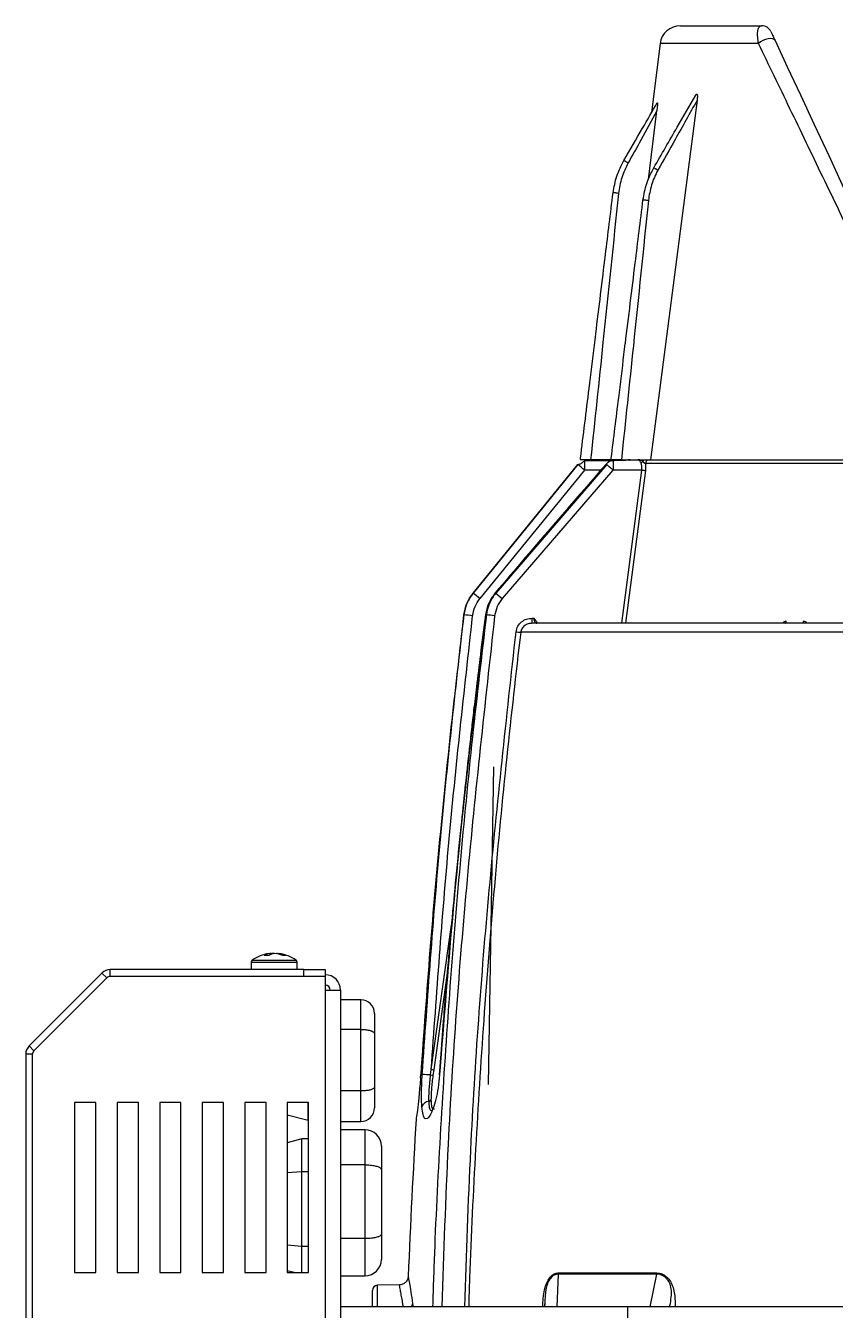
# Model space of a CAD drawing. Extents: x 7 to 135, y 1 to 99.
# Drawn here: x 51.46 to 56.22, y 91.27 to 98.81 of the extents above; entities that cross this region are included whole.
import ezdxf

# ---------------------------------------------------------------- set-up
doc = ezdxf.new("R2010")
doc.units = 0
doc.header["$MEASUREMENT"] = 0
doc.layers.add('OBJECT', color=7, linetype='CONTINUOUS')

msp = doc.modelspace()

# ---------------------------------------------------------------- linework, layer by layer
at = {"layer": 'OBJECT'}
for p, q in [((55.3056, 98.8137), (55.7831, 98.8137)), ((55.1865, 98.7083), (55.1369, 98.304)), ((55.7653, 98.7083), (55.1865, 98.7083)), ((55.4039, 98.3757), (55.1302, 96.2637)), ((55.1185, 97.9105), (55.1674, 98.3127)), ((54.0874, 95.4803), (54.7032, 96.2353)), ((54.7033, 96.2353), (54.088, 95.4803)), ((54.87, 96.2353), (54.2184, 95.4803)), ((54.8728, 96.2354), (54.2209, 95.4803)), ((54.8827, 96.2575), (54.7426, 96.2551)), ((54.8951, 96.2637), (54.7781, 96.2637)), ((54.8903, 96.2593), (54.8819, 96.2575)), ((54.9089, 96.2626), (54.8901, 96.2592)), ((55.0632, 96.2607), (54.9067, 96.2579)), ((54.929, 96.2633), (54.952, 96.2633)), ((54.9589, 96.2637), (55.1302, 96.2637)), ((55.085, 96.2523), (55.1003, 96.2413)), ((56.9862, 96.2413), (55.1003, 96.2413)), ((55.1302, 96.2637), (57.0057, 96.2637)), ((54.7428, 96.2032), (54.1277, 95.4481)), ((54.9097, 96.2032), (54.2588, 95.448)), ((54.8391, 96.2032), (54.7428, 96.2032)), ((54.9097, 96.2032), (54.9096, 96.2033)), ((55.0783, 96.2033), (54.9097, 96.2032)), ((54.9614, 95.3033), (55.0783, 96.2033)), ((55.1002, 96.2006), (54.9839, 95.3033)), ((54.0874, 95.4803), (54.088, 95.4803)), ((54.2209, 95.4803), (54.2184, 95.4803)), ((54.2209, 95.4803), (54.2588, 95.448)), ((54.0332, 95.3525), (54.034, 95.3525)), ((54.1655, 95.3525), (54.1625, 95.3525)), ((54.4352, 95.3329), (54.4443, 95.3329)), ((56.997, 95.2503), (54.3673, 95.2503)), ((54.1774, 92.593), (54.21, 94.4601)), ((53.842, 92.6817), (53.9602, 93.5309)), ((52.8927, 93.3638), (52.8939, 93.3549)), ((52.8982, 93.3638), (52.8928, 93.3632)), ((52.8983, 93.3634), (52.8982, 93.3638)), ((52.9184, 93.3631), (52.9146, 93.3638)), ((52.9146, 93.3624), (52.9146, 93.3638)), ((52.9347, 93.3638), (52.9346, 93.3619)), ((52.9382, 93.3612), (52.9385, 93.3638)), ((52.9385, 93.3638), (52.944, 93.3632)), ((52.944, 93.3638), (52.9435, 93.36)), ((52.7834, 93.3117), (52.7834, 93.2683)), ((52.7834, 93.3117), (52.8379, 93.3117)), ((52.7896, 93.3239), (52.8416, 93.3239)), ((52.8379, 93.3117), (53.0534, 93.3117)), ((52.8416, 93.3239), (53.0471, 93.3239)), ((53.0534, 93.2683), (53.0534, 93.3117)), ((53.9456, 93.3202), (53.8564, 92.6799)), ((51.9063, 93.2478), (51.4789, 92.8204)), ((51.5071, 92.7921), (51.9346, 93.2195)), ((51.9346, 93.2195), (51.9063, 93.2478)), ((51.9558, 93.2283), (51.9558, 93.2683)), ((53.0934, 93.2683), (51.9558, 93.2683)), ((53.0934, 93.2283), (51.9558, 93.2283)), ((53.0934, 93.2283), (53.0934, 93.2683)), ((53.0934, 93.2683), (53.2184, 93.2683)), ((53.2184, 93.2283), (53.0934, 93.2283)), ((53.2184, 93.2683), (53.2184, 93.2283)), ((53.2184, 93.2383), (53.2184, 93.1483)), ((53.2184, 93.1483), (53.2184, 89.3283)), ((53.2184, 93.1483), (53.3084, 93.1483)), ((53.3084, 93.1483), (53.3084, 89.3283)), ((53.4284, 93.0912), (53.3084, 93.0912)), ((53.4284, 92.917), (53.4284, 93.0912)), ((53.5084, 93.0112), (53.5084, 92.8931)), ((53.4284, 92.917), (53.3084, 92.917)), ((53.4284, 92.5557), (53.4284, 92.917)), ((53.5084, 92.8931), (53.5084, 92.5782)), ((51.4984, 92.7709), (51.4584, 92.7709)), ((51.4584, 92.7709), (51.4584, 89.6657)), ((51.5071, 92.7921), (51.4789, 92.8204)), ((51.4984, 89.6657), (51.4984, 92.7709)), ((53.8978, 92.774), (53.8886, 92.6513)), ((53.8997, 92.7736), (53.8904, 92.6508)), ((53.838, 92.6497), (53.842, 92.6817)), ((53.8564, 92.6799), (53.852, 92.6479)), ((53.7786, 92.6333), (53.7799, 92.652)), ((53.4284, 92.5557), (53.3084, 92.5557)), ((53.4284, 92.3762), (53.4284, 92.5557)), ((53.5084, 92.5782), (53.5084, 92.4562)), ((51.8709, 92.4883), (51.7459, 92.4883)), ((51.7459, 92.4883), (51.7459, 91.4883)), ((51.8709, 91.4883), (51.8709, 92.4883)), ((52.1209, 92.4883), (51.9959, 92.4883)), ((51.9959, 92.4883), (51.9959, 91.4883)), ((52.1209, 91.4883), (52.1209, 92.4883)), ((52.3709, 92.4883), (52.2459, 92.4883)), ((52.2459, 92.4883), (52.2459, 91.4883)), ((52.3709, 91.4883), (52.3709, 92.4883)), ((52.6209, 92.4883), (52.4959, 92.4883)), ((52.4959, 92.4883), (52.4959, 91.4883)), ((52.6209, 91.4883), (52.6209, 92.4883)), ((52.8709, 92.4883), (52.7459, 92.4883)), ((52.7459, 92.4883), (52.7459, 91.4883)), ((52.8709, 91.4883), (52.8709, 92.4883)), ((53.1209, 92.4883), (52.9959, 92.4883)), ((52.9959, 92.4883), (52.9959, 91.4883)), ((53.1184, 92.3835), (53.1184, 92.4883)), ((53.1209, 91.4883), (53.1209, 92.4883)), ((52.9959, 92.4163), (53.1184, 92.3835)), ((53.1184, 92.3835), (53.1209, 92.3835)), ((53.3084, 92.3762), (53.4284, 92.3762)), ((53.4524, 92.3278), (53.3084, 92.3278)), ((53.4524, 92.1219), (53.4524, 92.3278)), ((53.0804, 92.2738), (52.9959, 92.2512)), ((53.1209, 92.2738), (53.0804, 92.2738)), ((53.0804, 92.0825), (53.0804, 92.2738)), ((53.5484, 92.2318), (53.5484, 92.0924)), ((52.9959, 92.0762), (53.0804, 92.0825)), ((53.0804, 91.6443), (53.0804, 92.0825)), ((53.0804, 92.0825), (53.1209, 92.0825)), ((53.4524, 92.1219), (53.3084, 92.1219)), ((53.4524, 91.6884), (53.4524, 92.1219)), ((53.5484, 92.0924), (53.5484, 91.7146)), ((53.5484, 91.7146), (53.5484, 91.5658)), ((52.9959, 91.652), (53.0804, 91.6443)), ((53.0804, 91.4883), (53.0804, 91.6443)), ((53.0804, 91.6443), (53.1209, 91.6443)), ((53.4524, 91.6884), (53.3084, 91.6884)), ((53.4524, 91.4698), (53.4524, 91.6884)), ((51.7459, 91.4883), (51.8709, 91.4883)), ((51.9959, 91.4883), (52.1209, 91.4883)), ((52.2459, 91.4883), (52.3709, 91.4883)), ((52.4959, 91.4883), (52.6209, 91.4883)), ((52.7459, 91.4883), (52.8709, 91.4883)), ((52.9959, 91.5012), (53.0441, 91.4883)), ((52.9959, 91.4883), (53.1209, 91.4883)), ((53.3084, 91.4698), (53.4524, 91.4698)), ((54.5869, 91.4798), (54.5792, 91.2883)), ((55.1661, 91.4798), (55.1257, 91.2883)), ((55.1661, 91.4798), (55.1666, 91.4868)), ((53.6545, 91.416), (53.5258, 91.4138)), ((53.5258, 91.2883), (53.5258, 91.4138)), ((53.3086, 91.3462), (53.3084, 91.3462)), ((53.3086, 91.3462), (53.3086, 91.2883)), ((54.5096, 91.326), (54.508, 91.2883)), ((54.9964, 91.2883), (53.3084, 91.2883)), ((53.7322, 91.3058), (53.7356, 91.2883)), ((54.9964, 90.0383), (54.9964, 91.2883)), ((56.5754, 91.2883), (54.9964, 91.2883))]:
    msp.add_line(p, q, dxfattribs=at)
at = {"layer": 'OBJECT', "flags": 128}
for points in [[(55.8621, 98.7264), (55.8565, 98.7329), (55.8473, 98.737), (55.8352, 98.7384), (55.8209, 98.737), (55.8057, 98.7329), (55.7906, 98.7264), (55.7768, 98.718), (55.7653, 98.7083)], [(55.8621, 98.7264), (55.934, 98.5721), (56.0107, 98.4077), (56.0919, 98.2336), (56.1774, 98.0502), (56.2671, 97.8578), (56.3607, 97.6571), (56.458, 97.4483)], [(54.7032, 96.2353), (54.7032, 96.2353), (54.7033, 96.2352)], [(54.8684, 96.2368), (54.8684, 96.2368), (54.87, 96.2353)], [(54.0874, 95.4803), (54.0877, 95.4801), (54.0878, 95.4801)], [(54.2184, 95.4803), (54.2173, 95.4812), (54.2174, 95.4812)], [(54.0332, 95.3525), (54.0333, 95.3527), (54.0335, 95.3527)], [(54.1625, 95.3525), (54.1603, 95.353), (54.1603, 95.3531)], [(55.9206, 95.3033), (55.922, 95.3035), (55.9233, 95.3043), (55.9246, 95.3054), (55.9257, 95.3071), (55.9267, 95.309), (55.9275, 95.3113), (55.928, 95.3138), (55.9283, 95.3165)], [(56.0288, 95.3165), (56.0286, 95.3138), (56.0281, 95.3113), (56.0274, 95.309), (56.0265, 95.3071), (56.0254, 95.3054), (56.0242, 95.3043), (56.023, 95.3035), (56.0217, 95.3033)], [(52.8928, 93.3628), (52.8946, 93.363), (52.902, 93.3638)], [(52.902, 93.3638), (52.9028, 93.363), (52.9035, 93.3622)], [(52.9347, 93.3638), (52.9339, 93.363), (52.9332, 93.3622)], [(53.8997, 92.7736), (53.8979, 92.7739), (53.8979, 92.774)], [(53.7786, 92.6333), (53.7788, 92.6341), (53.7789, 92.6342)], [(53.7801, 92.6522), (53.78, 92.6522), (53.7799, 92.652)], [(53.8904, 92.6508), (53.8888, 92.6512), (53.8886, 92.6513)]]:
    msp.add_lwpolyline(points, dxfattribs=at)
at = {"layer": 'OBJECT'}
for centre, radius, start, end in [((55.3056, 98.6937), 0.12, 90, 173), ((55.7831, 98.7537), 0.06, 25, 90), ((50.7233, 91.2941), 6.3447, 50.68922, 51.14937), ((54.8985, 96.2383), 0.025, 90, 129.69551), ((54.9146, 96.2437), 0.0197, 102.85948, 138.06122), ((54.911, 96.2385), 0.0247, 90.00493, 113.53714), ((54.929, 96.2388), 0.0245, 90.04614, 128.11003), ((54.9961, 96.2487), 0.015, 47.05162, 89.99838), ((54.9964, 96.2489), 0.0148, 46.793, 89.9631), ((54.9961, 96.2487), 0.015, 47.05124, 88.36985), ((55.004, 96.249), 0.0147, 47.41079, 89.94797), ((55.0614, 96.2413), 0.0219, 90.11726, 119.41641), ((55.067, 96.2383), 0.025, 90.00033, 112.43563), ((55.0663, 96.2799), 0.0333, 280.80047, 304.10214), ((55.0998, 96.248), 0.0154, 97.1639, 163.71235), ((55.1238, 96.2398), 0.0235, 92.62549, 176.23995), ((50.3199, 90.7864), 6.0193, 50.7574, 51.24328), ((53.9517, 94.3119), 1.0438, 82.66539, 85.47727), ((53.9817, 93.4873), 1.8742, 82.8719, 84.37279), ((54.0134, 95.3255), 0.4219, 356.97695, 0.99427), ((54.4786, 96.3774), 1.1326, 262.96208, 264.36237), ((52.9184, 93.1445), 0.2208, 97.99222, 125.6682), ((52.9048, 93.2816), 0.083, 98.37172, 123.33115), ((52.9364, 93.2685), 0.0963, 98.48215, 121.0842), ((52.93, 93.2145), 0.15, 95.90609, 104.19958), ((52.9057, 93.2092), 0.1554, 65.81498, 83.93697), ((52.9316, 93.357), 0.00965, 22.5298, 44.45282), ((52.9292, 93.2221), 0.1424, 64.81128, 84.01819), ((52.9184, 93.1445), 0.2208, 54.3318, 82.00778), ((52.7984, 93.3117), 0.015, 125.6682, 180), ((52.8729, 93.1775), 0.1741, 85.46936, 94.53064), ((52.9796, 93.2556), 0.0959, 83.89354, 96.10646), ((53.0384, 93.3117), 0.015, 0, 54.3318), ((51.9558, 93.1983), 0.07, 90, 135), ((51.9558, 93.1983), 0.03, 90, 135), ((53.2184, 93.1483), 0.09, 0, 90), ((53.2184, 93.1483), 0.03, 0, 90), ((53.4284, 93.0112), 0.08, 0, 90), ((51.5284, 92.7709), 0.07, 135, 180), ((51.5284, 92.7709), 0.03, 135, 180), ((53.8892, 92.9995), 0.3212, 261.53632, 264.13863), ((53.7678, 91.7039), 0.9484, 85.75221, 88.73447), ((53.8927, 93.0213), 0.3757, 261.63033, 263.77387), ((53.4284, 92.4562), 0.08, 270, 0), ((53.8335, 92.4462), 0.0486, 95.95573, 163.23515), ((53.8275, 92.5082), 0.0137, 274.35295, 338.48539), ((104.3224, 89.3633), 50.66, 176.57471, 177.62076), ((53.4524, 92.2318), 0.096, 0, 90), ((53.4524, 91.5658), 0.096, 270, 0), ((53.5264, 91.3838), 0.03, 91, 180), ((53.6932, 91.3118), 0.0394, 323.39894, 351.3317)]:
    msp.add_arc(centre, radius, start, end, dxfattribs=at)
for points, knots in [([(55.7653, 98.7083), (55.7631, 98.7217), (55.7588, 98.7488), (55.7598, 98.7818), (55.7666, 98.8078), (55.7774, 98.8117), (55.7831, 98.8137)], [0, 0, 0, 0, 0.223098, 0.450963, 0.711814, 1, 1, 1, 1]), ([(55.8375, 98.7791), (55.8382, 98.7775), (55.8397, 98.7744), (55.8484, 98.7557), (55.8579, 98.7353), (55.8621, 98.7264)], [0, 0, 0, 0, 0.351629, 0.714778, 1, 1, 1, 1]), ([(56.4146, 97.361), (56.4061, 97.3786), (56.381, 97.4308), (56.2896, 97.621), (56.1416, 97.9283), (55.9482, 98.3296), (55.8263, 98.5821), (55.7653, 98.7083)], [0, 0, 0, 0, 0.0375041, 0.1114605, 0.4074162, 0.7038077, 1, 1, 1, 1]), ([(55.3958, 98.4057), (55.3967, 98.4071), (55.3981, 98.4094), (55.4002, 98.4113), (55.4019, 98.4118), (55.4031, 98.4112), (55.4042, 98.4094), (55.4053, 98.4056), (55.406, 98.3943), (55.4048, 98.3837), (55.4039, 98.3757)], [0, 0, 0, 0, 0.1133604, 0.1887155, 0.2419934, 0.2956601, 0.3424876, 0.4179572, 0.5604366, 1, 1, 1, 1]), ([(54.9736, 98.0212), (55.0102, 98.0846), (55.0756, 98.1978), (55.1409, 98.311), (55.1697, 98.3608)], [0, 0, 0, 0, 0.5600036, 1, 1, 1, 1]), ([(55.1492, 97.9786), (55.1952, 98.0583), (55.2774, 98.2006), (55.3596, 98.343), (55.3958, 98.4057)], [0, 0, 0, 0, 0.559998, 1, 1, 1, 1]), ([(55.1697, 98.3608), (55.1699, 98.3611), (55.1703, 98.3616), (55.1707, 98.361), (55.171, 98.3588), (55.1711, 98.3534), (55.1703, 98.338), (55.1687, 98.3234), (55.1674, 98.3127)], [0, 0, 0, 0, 0.052381, 0.104941, 0.166385, 0.263156, 0.457427, 1, 1, 1, 1]), ([(55.4039, 98.3757), (55.3611, 98.2989), (55.2847, 98.1618), (55.2074, 98.0252), (55.1734, 97.965)], [0, 0, 0, 0, 0.5600125, 1, 1, 1, 1]), ([(55.1674, 98.3127), (55.1362, 98.2555), (55.0806, 98.1534), (55.0237, 98.0519), (54.9987, 98.0073)], [0, 0, 0, 0, 0.560034, 1, 1, 1, 1]), ([(54.9104, 97.8322), (54.9161, 97.8653), (54.9277, 97.9315), (54.9583, 97.9913), (54.9736, 98.0212)], [0, 0, 0, 0, 0.499957, 1, 1, 1, 1]), ([(54.9987, 98.0073), (54.9848, 97.9789), (54.957, 97.9223), (54.9471, 97.86), (54.9421, 97.8288)], [0, 0, 0, 0, 0.500727, 1, 1, 1, 1]), ([(54.9987, 98.0073), (54.9956, 98.0091), (54.9908, 98.0118), (54.9849, 98.0151), (54.9809, 98.0174), (54.9777, 98.0192), (54.9745, 98.0209), (54.974, 98.0211), (54.9736, 98.0212)], [0, 0, 0, 0, 0.239578, 0.368438, 0.5, 0.631563, 0.760422, 1, 1, 1, 1]), ([(55.0859, 97.7895), (55.0917, 97.8226), (55.1033, 97.8888), (55.1339, 97.9486), (55.1492, 97.9786)], [0, 0, 0, 0, 0.499962, 1, 1, 1, 1]), ([(55.1734, 97.965), (55.1596, 97.9366), (55.132, 97.8797), (55.1225, 97.8173), (55.1177, 97.7861)], [0, 0, 0, 0, 0.501102, 1, 1, 1, 1]), ([(55.1734, 97.965), (55.1704, 97.9668), (55.1657, 97.9695), (55.1601, 97.9727), (55.1563, 97.9748), (55.1531, 97.9766), (55.1501, 97.9782), (55.1495, 97.9784), (55.1492, 97.9786)], [0, 0, 0, 0, 0.239577, 0.368437, 0.500001, 0.631562, 0.760422, 1, 1, 1, 1]), ([(54.9421, 97.8288), (54.9119, 97.5366), (54.8579, 97.0149), (54.8025, 96.4932), (54.7781, 96.2637)], [0, 0, 0, 0, 0.560008, 1, 1, 1, 1]), ([(54.8085, 97.0029), (54.8275, 97.1577), (54.8615, 97.4341), (54.8954, 97.7106), (54.9104, 97.8322)], [0, 0, 0, 0, 0.560059, 1, 1, 1, 1]), ([(54.9421, 97.8288), (54.9381, 97.8293), (54.932, 97.8301), (54.9246, 97.8309), (54.9195, 97.8315), (54.9154, 97.8319), (54.9114, 97.8322), (54.9108, 97.8322), (54.9104, 97.8322)], [0, 0, 0, 0, 0.239487, 0.36838, 0.500001, 0.631622, 0.760516, 1, 1, 1, 1]), ([(55.1177, 97.7861), (55.0884, 97.5019), (55.0362, 96.9944), (54.9825, 96.487), (54.9589, 96.2637)], [0, 0, 0, 0, 0.560008, 1, 1, 1, 1]), ([(54.9825, 96.9469), (55.0018, 97.1042), (55.0363, 97.3851), (55.0708, 97.6659), (55.0859, 97.7895)], [0, 0, 0, 0, 0.560063, 1, 1, 1, 1]), ([(55.1177, 97.7861), (55.1137, 97.7866), (55.1076, 97.7874), (55.1002, 97.7882), (55.0951, 97.7888), (55.091, 97.7892), (55.087, 97.7895), (55.0864, 97.7895), (55.0859, 97.7895)], [0, 0, 0, 0, 0.239486, 0.36838, 0.499999, 0.63162, 0.760514, 1, 1, 1, 1]), ([(54.7186, 96.2706), (54.7187, 96.2712), (54.7356, 96.4087), (54.7629, 96.6309), (54.7927, 96.8738), (54.8058, 96.9803), (54.8084, 97.0022), (54.8085, 97.0029)], [0, 0, 0, 0, 0.002274, 0.563506, 0.91051, 0.997261, 1, 1, 1, 1]), ([(54.8994, 96.2706), (54.8995, 96.2712), (54.9141, 96.3901), (54.9392, 96.5937), (54.9666, 96.8179), (54.9797, 96.9244), (54.9824, 96.9463), (54.9825, 96.9469)], [0, 0, 0, 0, 0.002464, 0.527441, 0.903159, 0.997088, 1, 1, 1, 1]), ([(54.8684, 96.2368), (54.7695, 96.1234), (54.5511, 95.8727), (54.3354, 95.6197), (54.2174, 95.4812)], [0, 0, 0, 0, 0.45251, 1, 1, 1, 1]), ([(54.7032, 96.2353), (54.7032, 96.2353), (54.7033, 96.2354), (54.7034, 96.2355), (54.7034, 96.2356), (54.7035, 96.2356), (54.7035, 96.2356), (54.7035, 96.2356), (54.7035, 96.2356), (54.7035, 96.2356), (54.7035, 96.2356), (54.7034, 96.2355), (54.7034, 96.2354), (54.7033, 96.2353), (54.7033, 96.2353)], [0, 0, 0, 0, 0.148713, 0.270417, 0.325991, 0.38103, 0.499355, 0.560287, 0.614855, 0.66649, 0.718951, 0.77602, 0.84074, 1, 1, 1, 1]), ([(54.7431, 96.2551), (54.7418, 96.2548), (54.7394, 96.2544), (54.7351, 96.2513), (54.7305, 96.2476), (54.7254, 96.2438), (54.7199, 96.2402), (54.7144, 96.2372), (54.7092, 96.2349), (54.7066, 96.234), (54.7053, 96.2336)], [0, 0, 0, 0, 0.183556, 0.338835, 0.468758, 0.580792, 0.682217, 0.782215, 0.887016, 1, 1, 1, 1]), ([(54.7178, 96.2637), (54.7179, 96.265), (54.7182, 96.2673), (54.7185, 96.2696), (54.7186, 96.2706)], [0, 0, 0, 0, 0.56, 1, 1, 1, 1]), ([(54.7781, 96.2637), (54.7713, 96.2637), (54.7576, 96.2637), (54.7394, 96.2637), (54.7258, 96.2637), (54.7187, 96.2637), (54.718, 96.2637), (54.7178, 96.2637)], [0, 0, 0, 0, 0.2172039, 0.434334, 0.6501679, 0.8643911, 1, 1, 1, 1]), ([(54.7431, 96.2551), (54.7431, 96.2545), (54.7431, 96.2534), (54.743, 96.2451), (54.743, 96.2354), (54.7429, 96.226), (54.7429, 96.2151), (54.7428, 96.2072), (54.7428, 96.2032)], [0, 0, 0, 0, 0.210673, 0.447315, 0.575818, 0.71077, 0.852165, 1, 1, 1, 1]), ([(54.9113, 96.258), (54.9082, 96.2578), (54.9026, 96.2574), (54.8931, 96.2547), (54.8869, 96.2519), (54.8816, 96.2487), (54.8782, 96.2462), (54.8733, 96.2421), (54.8702, 96.2387), (54.8684, 96.2368)], [0, 0, 0, 0, 0.196682, 0.357946, 0.575558, 0.606711, 0.727751, 0.845337, 1, 1, 1, 1]), ([(54.8728, 96.2354), (54.8731, 96.2358), (54.8736, 96.2364), (54.8741, 96.2372), (54.8744, 96.2377), (54.8745, 96.2381), (54.8745, 96.2384), (54.8743, 96.2386), (54.8739, 96.2385), (54.8732, 96.2382), (54.8722, 96.2374), (54.8711, 96.2365), (54.8704, 96.2357), (54.87, 96.2353)], [0, 0, 0, 0, 0.135755, 0.194608, 0.250847, 0.311578, 0.375118, 0.438059, 0.500885, 0.619794, 0.750917, 0.873673, 1, 1, 1, 1]), ([(54.9096, 96.2033), (54.9047, 96.2075), (54.8954, 96.2157), (54.8841, 96.2256), (54.8765, 96.2322), (54.8739, 96.2344), (54.8728, 96.2354)], [0, 0, 0, 0, 0.2951, 0.569758, 0.806962, 1, 1, 1, 1]), ([(54.8986, 96.2637), (54.8988, 96.265), (54.899, 96.2673), (54.8993, 96.2696), (54.8994, 96.2706)], [0, 0, 0, 0, 0.559999, 1, 1, 1, 1]), ([(54.9589, 96.2637), (54.9521, 96.2637), (54.9384, 96.2637), (54.9202, 96.2637), (54.9066, 96.2637), (54.8996, 96.2637), (54.8989, 96.2637), (54.8986, 96.2637)], [0, 0, 0, 0, 0.2172028, 0.4343325, 0.6501658, 0.8643909, 1, 1, 1, 1]), ([(54.911, 96.258), (54.9112, 96.2572), (54.9114, 96.2556), (54.9112, 96.2432), (54.9107, 96.2285), (54.9101, 96.2149), (54.9097, 96.2072), (54.9096, 96.2033)], [0, 0, 0, 0, 0.250887, 0.499861, 0.733624, 0.862858, 1, 1, 1, 1]), ([(55.0027, 96.2625), (55.0026, 96.2626), (55.001, 96.2634), (54.9991, 96.2636), (54.9974, 96.2637)], [0, 0, 0, 0, 0.088874, 1, 1, 1, 1]), ([(55.0593, 96.2621), (55.0583, 96.2617), (55.0571, 96.2613), (55.056, 96.2607), (55.0558, 96.2605)], [0, 0, 0, 0, 0.786279, 1, 1, 1, 1]), ([(55.0615, 96.2606), (55.0637, 96.2613), (55.0669, 96.2623), (55.0691, 96.2615), (55.0698, 96.2612)], [0, 0, 0, 0, 0.66922, 1, 1, 1, 1]), ([(55.0725, 96.2472), (55.0715, 96.2492), (55.0694, 96.2532), (55.0687, 96.2568), (55.0681, 96.2589), (55.0672, 96.2604), (55.0648, 96.2606), (55.0632, 96.2607)], [0, 0, 0, 0, 0.249993, 0.4976, 0.621228, 0.745569, 1, 1, 1, 1]), ([(55.0698, 96.2612), (55.0731, 96.2612), (55.0781, 96.2611), (55.0832, 96.2546), (55.085, 96.2523)], [0, 0, 0, 0, 0.644158, 1, 1, 1, 1]), ([(55.0783, 96.2033), (55.0789, 96.2075), (55.0801, 96.216), (55.0793, 96.228), (55.0769, 96.2388), (55.074, 96.2443), (55.0725, 96.2472)], [0, 0, 0, 0, 0.250433, 0.499845, 0.740765, 1, 1, 1, 1]), ([(55.1003, 96.2413), (55.101, 96.2349), (55.1023, 96.2221), (55.1009, 96.2078), (55.1002, 96.2006)], [0, 0, 0, 0, 0.498439, 1, 1, 1, 1]), ([(55.1227, 96.2633), (55.1673, 96.2633), (55.2576, 96.2633), (55.435, 96.2633), (55.6428, 96.2633), (55.88, 96.2633), (56.1399, 96.2633), (56.4157, 96.2633), (56.6997, 96.2633), (56.893, 96.2633), (56.9885, 96.2633)], [0, 0, 0, 0, 0.12133, 0.245752, 0.372325, 0.5, 0.627675, 0.754248, 0.87867, 1, 1, 1, 1]), ([(55.0783, 96.2033), (55.0805, 96.203), (55.0851, 96.2024), (55.0914, 96.2016), (55.0967, 96.201), (55.099, 96.2007), (55.1002, 96.2006)], [0, 0, 0, 0, 0.245157, 0.499983, 0.754819, 1, 1, 1, 1]), ([(54.0332, 95.3525), (54.0376, 95.3752), (54.0465, 95.4216), (54.0736, 95.4604), (54.0874, 95.4803)], [0, 0, 0, 0, 0.488528, 1, 1, 1, 1]), ([(54.088, 95.4803), (54.0744, 95.4608), (54.0473, 95.422), (54.0384, 95.3756), (54.034, 95.3525)], [0, 0, 0, 0, 0.503406, 1, 1, 1, 1]), ([(54.2174, 95.4812), (54.2032, 95.4619), (54.1748, 95.4233), (54.1651, 95.3765), (54.1603, 95.3531)], [0, 0, 0, 0, 0.500103, 1, 1, 1, 1]), ([(54.2184, 95.4803), (54.2042, 95.4606), (54.1765, 95.422), (54.1671, 95.3754), (54.1625, 95.3525)], [0, 0, 0, 0, 0.50905, 1, 1, 1, 1]), ([(54.2209, 95.4803), (54.2069, 95.4607), (54.1792, 95.4221), (54.17, 95.3755), (54.1655, 95.3525)], [0, 0, 0, 0, 0.506802, 1, 1, 1, 1]), ([(54.0849, 95.3472), (54.0885, 95.3656), (54.0956, 95.4023), (54.117, 95.4329), (54.1277, 95.4481)], [0, 0, 0, 0, 0.501551, 1, 1, 1, 1]), ([(54.2588, 95.448), (54.2477, 95.4328), (54.2254, 95.4025), (54.218, 95.3656), (54.2143, 95.347)], [0, 0, 0, 0, 0.4986885, 1, 1, 1, 1]), ([(54.0332, 95.3525), (54.009, 95.1463), (53.959, 94.7217), (53.8928, 94.0653), (53.8308, 93.3714), (53.7972, 92.8959), (53.7799, 92.652)], [0, 0, 0, 0, 0.22962, 0.472827, 0.72962, 1, 1, 1, 1]), ([(53.7887, 92.652), (53.8207, 93.106), (53.8843, 94.0078), (53.9843, 94.9063), (54.034, 95.3525)], [0, 0, 0, 0, 0.50338, 1, 1, 1, 1]), ([(53.842, 92.6817), (53.8736, 93.1267), (53.9368, 94.0168), (54.0356, 94.9037), (54.0849, 95.3472)], [0, 0, 0, 0, 0.499931, 1, 1, 1, 1]), ([(54.1655, 95.3525), (54.1376, 95.1133), (54.0808, 94.6266), (54.0087, 93.8828), (53.947, 93.133), (53.8979, 92.3821), (53.8654, 91.771), (53.8534, 91.4051), (53.8496, 91.2883)], [0, 0, 0, 0, 0.177189, 0.360441, 0.549759, 0.730707, 0.913979, 1, 1, 1, 1]), ([(54.1603, 95.3531), (54.1502, 95.2745), (54.1321, 95.1334), (54.1093, 94.946), (54.0919, 94.8), (54.0778, 94.6786), (54.0519, 94.4503), (54.0209, 94.1613), (53.9869, 93.8198), (53.9666, 93.6021), (53.9523, 93.4421), (53.9417, 93.3214), (53.9288, 93.1681), (53.9137, 92.982), (53.9034, 92.847), (53.8979, 92.774)], [0, 0, 0, 0, 0.091692, 0.1645163, 0.2184803, 0.2617817, 0.3059755, 0.4843744, 0.5981067, 0.7030476, 0.7373158, 0.7839855, 0.8433213, 0.9153251, 1, 1, 1, 1]), ([(54.1625, 95.3525), (54.1289, 95.0824), (54.0597, 94.5263), (53.9713, 93.6666), (53.924, 93.0765), (53.8997, 92.7736)], [0, 0, 0, 0, 0.315, 0.648332, 1, 1, 1, 1]), ([(54.2143, 95.347), (54.1572, 94.8307), (54.0429, 93.7974), (53.943, 92.4432), (53.9143, 91.6058), (53.9034, 91.2883)], [0, 0, 0, 0, 0.382702, 0.765908, 1, 1, 1, 1]), ([(54.3398, 95.2533), (54.3425, 95.2644), (54.3478, 95.2866), (54.3711, 95.3125), (54.4012, 95.3296), (54.4238, 95.3318), (54.4352, 95.3329)], [0, 0, 0, 0, 0.2497048, 0.4994827, 0.7493641, 1, 1, 1, 1]), ([(54.4443, 95.3329), (54.4493, 95.3273), (54.4557, 95.3201), (54.4607, 95.3119), (54.4618, 95.31)], [0, 0, 0, 0, 0.7713099, 1, 1, 1, 1]), ([(54.4443, 95.3329), (54.4445, 95.3309), (54.4447, 95.3269), (54.446, 95.3211), (54.4478, 95.3157), (54.4509, 95.3097), (54.4558, 95.3044), (54.4599, 95.3037), (54.462, 95.3033)], [0, 0, 0, 0, 0.115729, 0.237005, 0.365058, 0.500933, 0.749862, 1, 1, 1, 1]), ([(55.9071, 95.3033), (55.908, 95.3049), (55.9108, 95.3097), (55.9184, 95.315), (55.925, 95.316), (55.9283, 95.3165)], [0, 0, 0, 0, 0.1950536, 0.5965271, 1, 1, 1, 1]), ([(56.0288, 95.3165), (56.0322, 95.316), (56.0388, 95.3151), (56.0461, 95.3098), (56.0484, 95.3049), (56.0492, 95.3033)], [0, 0, 0, 0, 0.402364, 0.804442, 1, 1, 1, 1]), ([(54.0386, 91.2883), (54.049, 91.5954), (54.0767, 92.412), (54.1734, 93.7349), (54.2844, 94.7475), (54.3398, 95.2533)], [0, 0, 0, 0, 0.2317799, 0.6162222, 1, 1, 1, 1]), ([(54.3673, 95.2503), (54.3392, 95.0062), (54.2819, 94.5093), (54.2098, 93.749), (54.1486, 92.9822), (54.1011, 92.2146), (54.0725, 91.6539), (54.0633, 91.3439), (54.0617, 91.2883)], [0, 0, 0, 0, 0.185391, 0.377506, 0.576351, 0.765931, 0.957987, 1, 1, 1, 1]), ([(54.4347, 95.3033), (54.4269, 95.3026), (54.4114, 95.3013), (54.3934, 95.2921), (54.3815, 95.2814), (54.3744, 95.2717), (54.3694, 95.2612), (54.368, 95.2539), (54.3673, 95.2503)], [0, 0, 0, 0, 0.250259, 0.499689, 0.634038, 0.761572, 0.8832, 1, 1, 1, 1]), ([(56.9942, 95.3033), (56.9042, 95.3033), (56.7227, 95.3033), (56.453, 95.3033), (56.185, 95.3033), (55.9227, 95.3033), (55.6696, 95.3033), (55.4302, 95.3033), (55.2077, 95.3033), (55.0049, 95.3033), (54.8247, 95.3033), (54.6691, 95.3033), (54.5366, 95.3033), (54.4685, 95.3033), (54.4347, 95.3033)], [0, 0, 0, 0, 0.080321, 0.16194, 0.244772, 0.329378, 0.414487, 0.5, 0.585518, 0.670628, 0.755228, 0.838066, 0.919682, 1, 1, 1, 1]), ([(54.4619, 95.3059), (54.4622, 95.3064), (54.4626, 95.3071), (54.4622, 95.3093), (54.4621, 95.3101)], [0, 0, 0, 0, 0.639857, 1, 1, 1, 1]), ([(53.4284, 92.917), (53.4371, 92.9167), (53.4546, 92.9163), (53.478, 92.9126), (53.4962, 92.907), (53.5063, 92.9002), (53.5083, 92.8953), (53.5084, 92.8931), (53.5084, 92.8931)], [0, 0, 0, 0, 0.204613, 0.409127, 0.616522, 0.830817, 0.996316, 1, 1, 1, 1]), ([(53.7786, 92.6333), (53.776, 92.6005), (53.7707, 92.5349), (53.7616, 92.4554), (53.7544, 92.4006), (53.7534, 92.3936), (53.7529, 92.3901)], [0, 0, 0, 0, 0.250566, 0.50035, 0.750175, 1, 1, 1, 1]), ([(53.787, 92.4603), (53.7862, 92.4732), (53.7845, 92.499), (53.7844, 92.5466), (53.7857, 92.598), (53.7877, 92.634), (53.7887, 92.652)], [0, 0, 0, 0, 0.251428, 0.50031, 0.75055, 1, 1, 1, 1]), ([(53.8904, 92.6508), (53.8879, 92.625), (53.8828, 92.5735), (53.8687, 92.5046), (53.8521, 92.4486), (53.8344, 92.4094), (53.8177, 92.3895), (53.8035, 92.3911), (53.7926, 92.4132), (53.7889, 92.4446), (53.787, 92.4603)], [0, 0, 0, 0, 0.125399, 0.250033, 0.374937, 0.500007, 0.625107, 0.75017, 0.875156, 1, 1, 1, 1]), ([(53.8285, 92.4946), (53.8284, 92.5052), (53.8281, 92.5262), (53.83, 92.5648), (53.8332, 92.6063), (53.8364, 92.6352), (53.838, 92.6497)], [0, 0, 0, 0, 0.251033, 0.499842, 0.750237, 1, 1, 1, 1]), ([(53.852, 92.6479), (53.8502, 92.6344), (53.8466, 92.6075), (53.8429, 92.5689), (53.8404, 92.5329), (53.8403, 92.5131), (53.8402, 92.5032)], [0, 0, 0, 0, 0.249686, 0.500038, 0.748855, 1, 1, 1, 1]), ([(53.5084, 92.5782), (53.5084, 92.5781), (53.5083, 92.5761), (53.5063, 92.5714), (53.4962, 92.5651), (53.478, 92.5598), (53.4546, 92.5563), (53.4371, 92.5559), (53.4284, 92.5557)], [0, 0, 0, 0, 0.0036841, 0.1691808, 0.383477, 0.5908705, 0.795385, 1, 1, 1, 1]), ([(53.8493, 92.4392), (53.8459, 92.4386), (53.8385, 92.4371), (53.8312, 92.4558), (53.8294, 92.4816), (53.8285, 92.4946)], [0, 0, 0, 0, 0.296045, 0.647643, 1, 1, 1, 1]), ([(53.8402, 92.5032), (53.8408, 92.491), (53.842, 92.4667), (53.849, 92.4485), (53.8566, 92.4502), (53.8604, 92.451)], [0, 0, 0, 0, 0.333374, 0.66666, 1, 1, 1, 1]), ([(53.7539, 92.3976), (53.7539, 92.3975), (53.7532, 92.395), (53.753, 92.3925), (53.7529, 92.3901)], [0, 0, 0, 0, 0.057035, 1, 1, 1, 1]), ([(53.4524, 92.1219), (53.4629, 92.1216), (53.4839, 92.121), (53.5119, 92.1164), (53.5337, 92.1095), (53.5458, 92.1012), (53.5483, 92.0952), (53.5484, 92.0925), (53.5484, 92.0924)], [0, 0, 0, 0, 0.204615, 0.409131, 0.616521, 0.830819, 0.996317, 1, 1, 1, 1]), ([(53.5484, 91.7146), (53.5484, 91.7145), (53.5483, 91.7121), (53.5458, 91.7067), (53.5337, 91.6993), (53.5119, 91.6931), (53.4839, 91.6891), (53.4629, 91.6886), (53.4524, 91.6884)], [0, 0, 0, 0, 0.003684, 0.169177, 0.383479, 0.590872, 0.795385, 1, 1, 1, 1]), ([(53.706, 91.4664), (53.7051, 91.46), (53.7031, 91.4469), (53.6911, 91.4301), (53.6741, 91.4185), (53.6608, 91.4168), (53.6545, 91.416)], [0, 0, 0, 0, 0.240854, 0.499999, 0.759144, 1, 1, 1, 1]), ([(53.706, 91.4664), (53.7064, 91.4644), (53.7071, 91.4604), (53.7129, 91.4279), (53.7214, 91.3783), (53.7286, 91.33), (53.7322, 91.3058)], [0, 0, 0, 0, 0.2495485, 0.4999685, 0.7498325, 1, 1, 1, 1]), ([(54.4968, 91.2883), (54.497, 91.292), (54.4978, 91.3127), (54.5012, 91.3507), (54.509, 91.3977), (54.5228, 91.4367), (54.541, 91.4644), (54.563, 91.4829), (54.5793, 91.4855), (54.5875, 91.4868)], [0, 0, 0, 0, 0.04088, 0.227855, 0.418299, 0.567524, 0.70923, 0.854709, 1, 1, 1, 1]), ([(54.5869, 91.4798), (54.5793, 91.4786), (54.564, 91.4762), (54.5431, 91.4584), (54.5265, 91.4312), (54.5157, 91.395), (54.5114, 91.3588), (54.5102, 91.3355), (54.5097, 91.326)], [0, 0, 0, 0, 0.169474, 0.339571, 0.508221, 0.676894, 0.867998, 1, 1, 1, 1]), ([(54.5869, 91.4798), (54.5871, 91.4809), (54.5873, 91.4833), (54.5874, 91.4857), (54.5875, 91.4868)], [0, 0, 0, 0, 0.4999993, 1, 1, 1, 1]), ([(55.1661, 91.4798), (55.0606, 91.4798), (54.8495, 91.4797), (54.6745, 91.4798), (54.5869, 91.4798)], [0, 0, 0, 0, 0.499779, 1, 1, 1, 1]), ([(54.5875, 91.4868), (54.675, 91.4869), (54.85, 91.4869), (55.0611, 91.4869), (55.1666, 91.4868)], [0, 0, 0, 0, 0.500003, 1, 1, 1, 1]), ([(55.2434, 91.2883), (55.2438, 91.2903), (55.2474, 91.309), (55.253, 91.3439), (55.2548, 91.3904), (55.245, 91.4232), (55.2332, 91.4434), (55.2227, 91.4557), (55.2098, 91.4662), (55.1955, 91.4742), (55.1804, 91.4791), (55.1705, 91.4796), (55.1661, 91.4798)], [0, 0, 0, 0, 0.0239696, 0.2218658, 0.4128516, 0.5596253, 0.6263246, 0.7067856, 0.7716443, 0.8534735, 0.9365367, 1, 1, 1, 1]), ([(55.1666, 91.4868), (55.1771, 91.4855), (55.198, 91.4828), (55.2261, 91.4642), (55.2491, 91.4366), (55.2687, 91.3895), (55.2749, 91.3378), (55.2746, 91.2999), (55.2746, 91.2883)], [0, 0, 0, 0, 0.145403, 0.291057, 0.433339, 0.582158, 0.872463, 1, 1, 1, 1]), ([(53.6775, 91.2883), (53.6762, 91.2965), (53.6725, 91.3196), (53.6671, 91.3496), (53.6607, 91.3844), (53.6561, 91.408), (53.6539, 91.4191), (53.6545, 91.416), (53.6545, 91.416)], [0, 0, 0, 0, 0.098659, 0.275948, 0.453838, 0.731774, 0.998888, 1, 1, 1, 1]), ([(53.4964, 91.2883), (53.4964, 91.2919), (53.4964, 91.3165), (53.4964, 91.3471), (53.4964, 91.3783), (53.4964, 91.382), (53.4964, 91.3838)], [0, 0, 0, 0, 0.053741, 0.36211, 0.67887, 1, 1, 1, 1]), ([(54.5097, 91.326), (54.5094, 91.3214), (54.5086, 91.3103), (54.5082, 91.2993), (54.5079, 91.2929)], [0, 0, 0, 0, 0.416887, 1, 1, 1, 1])]:
    msp.add_open_spline(points, degree=3, knots=knots, dxfattribs=at)

doc.saveas('drawing.dxf')
